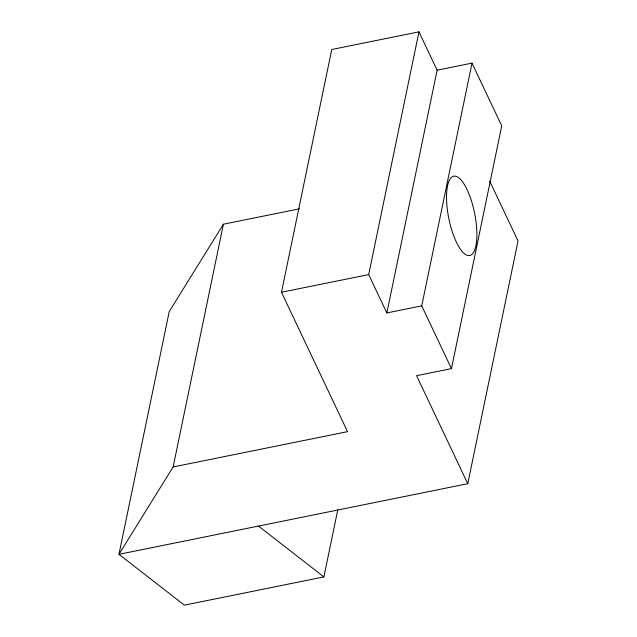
<?xml version="1.0" encoding="UTF-8"?>
<svg xmlns="http://www.w3.org/2000/svg" width="637" height="637" viewBox="0 0 637 637"><rect width="100%" height="100%" fill="white"/><g stroke="black" fill="none" stroke-linecap="round" stroke-linejoin="round"><path stroke-width="0.96" d="M337.809 509.727L323.891 576.907L184.372 605.15L118.96 554.317L173.137 466.961L223.404 224.208L299.406 208.825M173.137 466.961L347.539 431.663L281.482 292.256L331.758 49.503L418.963 31.85L437.125 70.189L386.85 312.942L421.734 305.879L472.009 63.127L437.125 70.189M386.85 312.942L368.688 274.603L418.963 31.85M223.404 224.208L169.235 311.565L118.96 554.317L467.765 483.706L416.574 375.671L451.458 368.608L501.733 125.855L472.009 63.127M467.765 483.706L518.04 240.953L489.694 181.131M281.482 292.256L368.688 274.603M258.487 526.074L323.891 576.907M421.734 305.879L451.458 368.608M446.561 195.153A40.457 13.162 78.6 0 0 468.561 255.596A40.457 13.162 78.6 0 0 470.074 196.857A40.457 13.162 78.6 0 0 446.561 195.153"/></g></svg>
